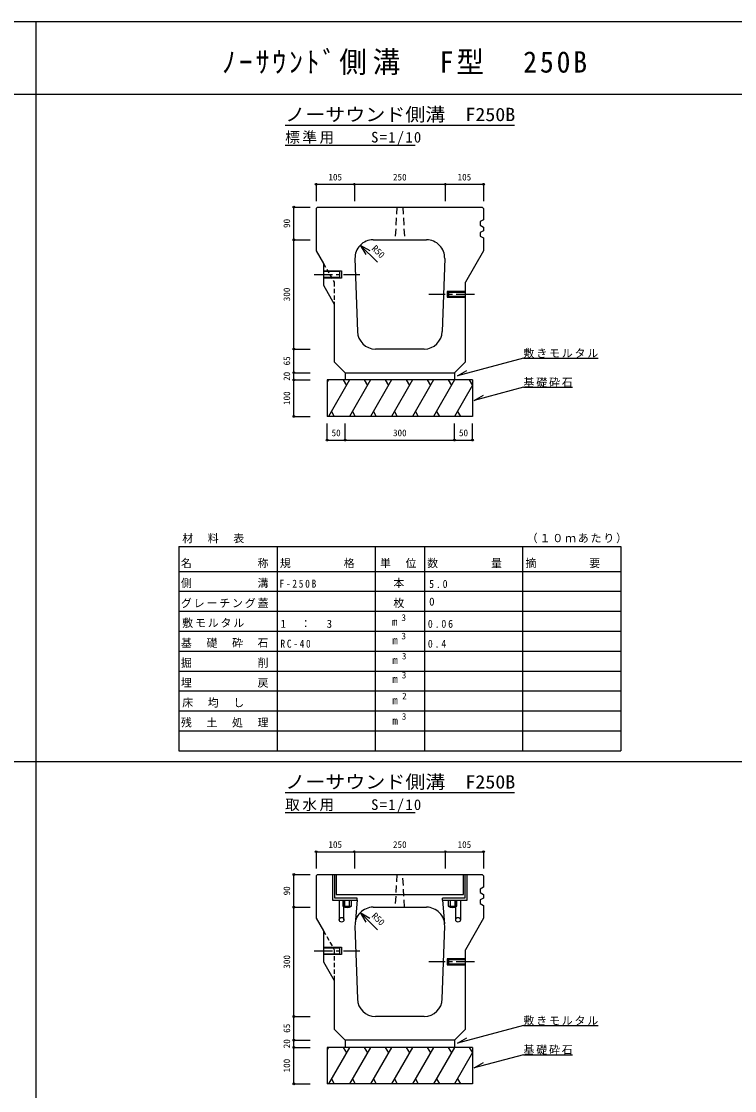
# Model space of a CAD drawing. Units: millimetres at full size, sheet at 1:10. Extents: x -5543 to 2457, y -2748 to 2952.
# Drawn here: x -3583 to -1623, y 15 to 2952 of the extents above; entities that cross this region are included whole.
import ezdxf
from ezdxf.enums import TextEntityAlignment as Align

# ---------------------------------------------------------------- set-up
doc = ezdxf.new("R2010")
doc.units = ezdxf.units.MM
doc.header["$LTSCALE"] = 10
doc.header["$PDMODE"] = 32
doc.header["$PDSIZE"] = 5
for name, pattern in [('CHAIN1', [8, 5, -1, 1, -1]), ('DASHED1', [1.8, 1.2, -0.6]), ('DASHED2', [3, 2, -1]), ('DOUBLE_CHAIN2', [12.8, 9, -1, 0.6, -0.6, 0.6, -1])]:
    doc.linetypes.add(name, pattern=pattern)
doc.layers.add('0-0_通り芯', color=7, linetype='Continuous')
doc.styles.add('ＭＳ ゴシック', font='')
doc.styles.get('ＭＳ ゴシック').set_extended_font_data('MS Gothic')

msp = doc.modelspace()

# ---------------------------------------------------------------- linework, layer by layer
at = {"layer": '0-0_通り芯', "color": 2}
for p, q in [((-5542.58, 2951.85), (2457.42, 2951.85)), ((-3542.58, 2951.85), (-3542.58, -2748.15)), ((-5542.58, 2751.85), (2457.42, 2751.85)), ((-2693.58, 521.52), (-2693.58, 537.52)), ((-2681.58, 537.52), (-2681.58, 521.52)), ((-2403.58, 521.52), (-2403.58, 537.52)), ((-2391.58, 537.52), (-2391.58, 521.52))]:
    msp.add_line(p, q, dxfattribs=at)
at = {"layer": '0-0_通り芯'}
for p, q in [((-2857.58, 2666.85), (-2227.58, 2666.85)), ((-2857.58, 2611.85), (-2500.08, 2611.85)), ((-2202.81, 2026.63), (-2384.32, 1977.99)), ((-2202.81, 2026.63), (-1997.81, 2026.63)), ((-2692.58, 1986.85), (-2692.58, 1966.85)), ((-2392.58, 1986.85), (-2392.58, 1966.85)), ((-2384.32, 1977.99), (-2358.34, 1992.99)), ((-2742.58, 1966.85), (-2742.58, 1866.85)), ((-2342.58, 1966.85), (-2742.58, 1966.85)), ((-2738.53, 1966.85), (-2742.58, 1959.83)), ((-2680.8, 1966.85), (-2738.53, 1866.85)), ((-2698.1, 1966.85), (-2689.45, 1951.86)), ((-2623.06, 1966.85), (-2680.8, 1866.85)), ((-2640.37, 1966.85), (-2631.71, 1951.86)), ((-2565.33, 1966.85), (-2623.06, 1866.85)), ((-2582.63, 1966.85), (-2573.98, 1951.86)), ((-2507.59, 1966.85), (-2565.33, 1866.85)), ((-2524.9, 1966.85), (-2516.24, 1951.86)), ((-2449.86, 1966.85), (-2507.59, 1866.85)), ((-2467.16, 1966.85), (-2458.51, 1951.86)), ((-2392.12, 1966.85), (-2449.86, 1866.85)), ((-2409.43, 1966.85), (-2400.77, 1951.86)), ((-2342.58, 1952.65), (-2392.12, 1866.85)), ((-2351.69, 1966.85), (-2343.04, 1951.86)), ((-2342.58, 1966.85), (-2342.58, 1866.85)), ((-2202.81, 1946.82), (-2067.81, 1946.82)), ((-2730.61, 1880.57), (-2722.69, 1866.85)), ((-2672.88, 1880.57), (-2664.96, 1866.85)), ((-2615.14, 1880.57), (-2607.22, 1866.85)), ((-2557.41, 1880.57), (-2549.49, 1866.85)), ((-2499.67, 1880.57), (-2491.75, 1866.85)), ((-2441.94, 1880.57), (-2434.02, 1866.85)), ((-2384.2, 1880.57), (-2376.28, 1866.85)), ((-2342.58, 1866.85), (-2742.58, 1866.85)), ((-3150.08, 1509.4), (-1935.08, 1509.4)), ((-3150.08, 1509.4), (-3150.08, 1386.28)), ((-2880.08, 1509.4), (-2880.08, 1386.28)), ((-2610.08, 1509.4), (-2610.08, 1386.28)), ((-2475.08, 1509.4), (-2475.08, 1386.28)), ((-2205.08, 1509.4), (-2205.08, 1386.28)), ((-1935.08, 1509.4), (-1935.08, 1386.28)), ((-3150.08, 1441), (-1935.08, 1441)), ((-3150.08, 1386.28), (-1935.08, 1386.28)), ((-3150.08, 1386.28), (-3150.08, 948.52)), ((-2880.08, 1386.28), (-2880.08, 948.52)), ((-2610.08, 1386.28), (-2610.08, 948.52)), ((-2475.08, 1386.28), (-2475.08, 948.52)), ((-2205.08, 1386.28), (-2205.08, 948.52)), ((-1935.08, 1386.28), (-1935.08, 948.52)), ((-3150.08, 1331.56), (-1935.08, 1331.56)), ((-3150.08, 1276.84), (-1935.08, 1276.84)), ((-3150.08, 1222.12), (-1935.08, 1222.12)), ((-3150.08, 1167.4), (-1935.08, 1167.4)), ((-3150.08, 1112.68), (-1935.08, 1112.68)), ((-3150.08, 1057.96), (-1935.08, 1057.96)), ((-3150.08, 1003.24), (-1935.08, 1003.24)), ((-3150.08, 948.52), (-1935.08, 948.52)), ((-3064.58, 948.52), (-2155.58, 948.52)), ((-2857.58, 833.52), (-2227.58, 833.52)), ((-2857.58, 778.52), (-2500.08, 778.52)), ((-2717.58, 608.52), (-2717.58, 553.52)), ((-2367.58, 553.52), (-2367.58, 608.52)), ((-2717.58, 553.52), (-2367.58, 553.52)), ((-2202.81, 193.29), (-2384.32, 144.66)), ((-2202.81, 193.29), (-1997.81, 193.29)), ((-2692.58, 153.52), (-2692.58, 133.52)), ((-2392.58, 153.52), (-2392.58, 133.52)), ((-2384.32, 144.66), (-2358.34, 159.66)), ((-2742.58, 133.52), (-2742.58, 33.52)), ((-2342.58, 133.52), (-2742.58, 133.52)), ((-2738.53, 133.52), (-2742.58, 126.5)), ((-2680.8, 133.52), (-2738.53, 33.52)), ((-2698.1, 133.52), (-2689.45, 118.53)), ((-2623.06, 133.52), (-2680.8, 33.52)), ((-2640.37, 133.52), (-2631.71, 118.53)), ((-2565.33, 133.52), (-2623.06, 33.52)), ((-2582.63, 133.52), (-2573.98, 118.53)), ((-2507.59, 133.52), (-2565.33, 33.52)), ((-2524.9, 133.52), (-2516.24, 118.53)), ((-2449.86, 133.52), (-2507.59, 33.52)), ((-2467.16, 133.52), (-2458.51, 118.53)), ((-2392.12, 133.52), (-2449.86, 33.52)), ((-2409.43, 133.52), (-2400.77, 118.53)), ((-2342.58, 119.32), (-2392.12, 33.52)), ((-2351.69, 133.52), (-2343.04, 118.53)), ((-2342.58, 133.52), (-2342.58, 33.52)), ((-2202.81, 113.49), (-2067.81, 113.49)), ((-2342.58, 33.52), (-2742.58, 33.52)), ((-2730.61, 47.23), (-2722.69, 33.52)), ((-2672.88, 47.23), (-2664.96, 33.52)), ((-2615.14, 47.23), (-2607.22, 33.52)), ((-2557.41, 47.23), (-2549.49, 33.52)), ((-2499.67, 47.23), (-2491.75, 33.52)), ((-2441.94, 47.23), (-2434.02, 33.52)), ((-2384.2, 47.23), (-2376.28, 33.52))]:
    msp.add_line(p, q, dxfattribs=at)
at = {"layer": '0-0_通り芯', "color": 4}
for p, q in [((-2772.58, 2504.37), (-2667.58, 2504.37)), ((-2772.58, 2504.37), (-2772.58, 2457.86)), ((-2667.58, 2504.37), (-2667.58, 2457.86)), ((-2667.58, 2504.37), (-2417.58, 2504.37)), ((-2417.58, 2504.37), (-2417.58, 2457.86)), ((-2417.58, 2504.37), (-2312.58, 2504.37)), ((-2312.58, 2504.37), (-2312.58, 2457.86)), ((-2833.58, 2351.85), (-2833.58, 2441.85)), ((-2833.58, 2441.85), (-2788.58, 2441.85)), ((-2833.58, 2051.85), (-2833.58, 2351.85)), ((-2833.58, 2351.85), (-2788.58, 2351.85)), ((-2651.24, 2337.2), (-2625.26, 2322.2)), ((-2651.24, 2337.2), (-2636.24, 2311.22)), ((-2604.24, 2290.2), (-2651.24, 2337.2)), ((-2833.58, 1986.85), (-2833.58, 2051.85)), ((-2833.58, 2051.85), (-2788.58, 2051.85)), ((-2833.58, 1966.85), (-2833.58, 1986.85)), ((-2833.58, 1986.85), (-2788.58, 1986.85)), ((-2833.58, 1866.85), (-2833.58, 1966.85)), ((-2833.58, 1966.85), (-2788.58, 1966.85)), ((-2833.58, 1866.85), (-2788.58, 1866.85)), ((-2742.58, 1801.85), (-2742.58, 1846.85)), ((-2692.58, 1801.85), (-2692.58, 1846.85)), ((-2392.58, 1801.85), (-2392.58, 1846.85)), ((-2342.58, 1801.85), (-2342.58, 1846.85)), ((-2742.58, 1801.85), (-2692.58, 1801.85)), ((-2692.58, 1801.85), (-2392.58, 1801.85)), ((-2392.58, 1801.85), (-2342.58, 1801.85)), ((-5542.58, 918.52), (2457.42, 918.52)), ((-2772.58, 671.03), (-2667.58, 671.03)), ((-2772.58, 671.03), (-2772.58, 624.53)), ((-2667.58, 671.03), (-2667.58, 624.53)), ((-2667.58, 671.03), (-2417.58, 671.03)), ((-2417.58, 671.03), (-2417.58, 624.53)), ((-2417.58, 671.03), (-2312.58, 671.03)), ((-2312.58, 671.03), (-2312.58, 624.53)), ((-2833.58, 518.52), (-2833.58, 608.52)), ((-2833.58, 608.52), (-2788.58, 608.52)), ((-2721.58, 543.52), (-2721.58, 608.52)), ((-2363.58, 608.52), (-2363.58, 543.52)), ((-2357.58, 537.52), (-2357.58, 608.52)), ((-2659.58, 543.52), (-2721.58, 543.52)), ((-2709.08, 537.52), (-2709.08, 484.02)), ((-2696.08, 484.02), (-2696.08, 537.52)), ((-2659.58, 537.52), (-2659.58, 543.52)), ((-2363.58, 543.52), (-2425.58, 543.52)), ((-2425.58, 537.52), (-2425.58, 543.52)), ((-2425.58, 537.52), (-2357.58, 537.52)), ((-2389.08, 484.02), (-2389.08, 537.52)), ((-2376.08, 537.52), (-2376.08, 484.02)), ((-2833.58, 218.52), (-2833.58, 518.52)), ((-2833.58, 518.52), (-2788.58, 518.52)), ((-2651.24, 503.87), (-2625.26, 488.87)), ((-2651.24, 503.87), (-2636.24, 477.89)), ((-2604.24, 456.86), (-2651.24, 503.87)), ((-2833.58, 153.52), (-2833.58, 218.52)), ((-2833.58, 218.52), (-2788.58, 218.52)), ((-2833.58, 133.52), (-2833.58, 153.52)), ((-2833.58, 153.52), (-2788.58, 153.52)), ((-2833.58, 33.52), (-2833.58, 133.52)), ((-2833.58, 133.52), (-2788.58, 133.52)), ((-2833.58, 33.52), (-2788.58, 33.52))]:
    msp.add_line(p, q, dxfattribs=at)
at = {"layer": '0-0_通り芯', "color": 3}
for p, q in [((-2772.58, 2437.85), (-2768.58, 2441.85)), ((-2772.58, 2437.85), (-2772.58, 2321.85)), ((-2768.58, 2441.85), (-2316.58, 2441.85)), ((-2312.58, 2437.85), (-2316.58, 2441.85)), ((-2312.58, 2437.85), (-2312.58, 2406.85)), ((-2312.58, 2386.85), (-2312.58, 2376.85)), ((-2615.89, 2351.85), (-2469.28, 2351.85)), ((-2312.58, 2356.85), (-2312.58, 2321.85)), ((-2772.58, 2321.85), (-2752.58, 2287.21)), ((-2312.58, 2321.85), (-2362.58, 2235.25)), ((-2665.86, 2300.18), (-2659.19, 2100.18)), ((-2419.3, 2300.18), (-2425.97, 2100.18)), ((-2752.58, 2287.21), (-2752.58, 2227.21)), ((-2752.58, 2227.21), (-2722.58, 2175.25)), ((-2722.58, 2175.25), (-2722.58, 2016.85)), ((-2475.94, 2051.85), (-2609.22, 2051.85)), ((-2692.58, 1986.85), (-2722.58, 2016.85)), ((-2772.58, 604.52), (-2768.58, 608.52)), ((-2768.58, 608.52), (-2316.58, 608.52)), ((-2312.58, 604.52), (-2316.58, 608.52)), ((-2312.58, 604.52), (-2312.58, 573.52)), ((-2659.58, 537.52), (-2665.66, 473.23)), ((-2425.58, 537.52), (-2419.5, 473.23)), ((-2312.58, 553.52), (-2312.58, 543.52)), ((-2615.89, 518.52), (-2469.28, 518.52)), ((-2312.58, 488.52), (-2362.58, 401.91)), ((-2752.58, 453.87), (-2752.58, 368.87)), ((-2665.86, 466.85), (-2659.19, 266.85)), ((-2425.97, 266.85), (-2419.3, 466.85)), ((-2362.58, 183.52), (-2362.58, 401.91)), ((-2752.58, 368.87), (-2722.58, 316.91)), ((-2722.58, 316.91), (-2722.58, 183.52)), ((-2475.94, 218.52), (-2609.22, 218.52)), ((-2692.58, 153.52), (-2722.58, 183.52)), ((-2392.58, 153.52), (-2362.58, 183.52)), ((-2392.58, 153.52), (-2692.58, 153.52))]:
    msp.add_line(p, q, dxfattribs=at)
at = {"layer": '0-0_通り芯', "color": 3, "linetype": 'DASHED2'}
for p, q in [((-2550.58, 2441.85), (-2555.58, 2351.85)), ((-2534.58, 2441.85), (-2529.58, 2351.85)), ((-2550.58, 608.52), (-2555.58, 518.52)), ((-2529.58, 518.52), (-2534.58, 608.52))]:
    msp.add_line(p, q, dxfattribs=at)
at = {"layer": '0-0_通り芯', "color": 3, "linetype": 'DASHED1'}
for p, q in [((-2752.58, 2287.21), (-2722.58, 2235.25)), ((-2722.58, 2235.25), (-2722.58, 2175.25)), ((-2752.58, 453.87), (-2722.58, 401.91)), ((-2722.58, 401.91), (-2722.58, 316.91))]:
    msp.add_line(p, q, dxfattribs=at)
at = {"layer": '0-0_通り芯', "linetype": 'CHAIN1'}
for p, q in [((-2777.58, 2256.85), (-2652.58, 2256.85)), ((-2337.58, 2201.85), (-2462.58, 2201.85)), ((-2777.58, 398.52), (-2652.58, 398.52)), ((-2337.58, 368.52), (-2462.58, 368.52))]:
    msp.add_line(p, q, dxfattribs=at)
at = {"layer": '0-0_通り芯', "color": 4, "linetype": 'DOUBLE_CHAIN2'}
msp.add_line((-5542.58, 918.52), (2457.42, 918.52), dxfattribs=at)
at = {"layer": '0-0_通り芯', "color": 3}
for points in [[(-2312.58, 2406.85), (-2321.58, 2401.85), (-2321.58, 2391.85), (-2312.58, 2386.85)], [(-2312.58, 2376.85), (-2321.58, 2371.85), (-2321.58, 2361.85), (-2312.58, 2356.85)], [(-2692.58, 1986.85), (-2392.58, 1986.85), (-2362.58, 2016.85), (-2362.58, 2235.25)], [(-2772.58, 604.52), (-2772.58, 488.52), (-2752.58, 453.87)], [(-2312.58, 573.52), (-2321.58, 568.52), (-2321.58, 558.52), (-2312.58, 553.52)], [(-2312.58, 543.52), (-2321.58, 538.52), (-2321.58, 528.52), (-2312.58, 523.52), (-2312.58, 488.52)]]:
    msp.add_lwpolyline(points, dxfattribs=at)
at = {"layer": '0-0_通り芯'}
for points in [[(-2752.58, 2266.85), (-2702.58, 2266.85), (-2702.58, 2246.85), (-2752.58, 2246.85)], [(-2752.58, 2248.85), (-2707.58, 2248.85), (-2707.58, 2264.85), (-2752.58, 2264.85)], [(-2362.58, 2209.85), (-2412.58, 2209.85), (-2412.58, 2193.85), (-2362.58, 2193.85)], [(-2362.58, 2195.85), (-2407.58, 2195.85), (-2407.58, 2207.85), (-2362.58, 2207.85)], [(-2202.81, 1946.82), (-2338.69, 1910.41), (-2312.71, 1925.41)], [(-2752.58, 408.52), (-2702.58, 408.52), (-2702.58, 388.52), (-2752.58, 388.52)], [(-2752.58, 390.52), (-2707.58, 390.52), (-2707.58, 406.52), (-2752.58, 406.52)], [(-2362.58, 376.52), (-2412.58, 376.52), (-2412.58, 360.52), (-2362.58, 360.52)], [(-2362.58, 362.52), (-2407.58, 362.52), (-2407.58, 374.52), (-2362.58, 374.52)], [(-2202.81, 113.49), (-2338.69, 77.08), (-2312.71, 92.08)]]:
    msp.add_lwpolyline(points, dxfattribs=at)
at = {"layer": '0-0_通り芯', "color": 4}
msp.add_lwpolyline([(-2727.58, 608.52), (-2727.58, 537.52), (-2659.58, 537.52)], dxfattribs=at)
at = {"layer": '0-0_通り芯', "color": 2}
for points in [[(-2699.58, 537.52), (-2699.58, 521.52), (-2675.58, 521.52), (-2675.58, 537.52)], [(-2409.58, 537.52), (-2409.58, 521.52), (-2385.58, 521.52), (-2385.58, 537.52)]]:
    msp.add_lwpolyline(points, dxfattribs=at)
at = {"layer": '0-0_通り芯', "color": 4}
for centre in [(-2702.58, 484.02), (-2382.58, 484.02)]:
    msp.add_circle(centre, 6.5, dxfattribs=at)
at = {"layer": '0-0_通り芯', "color": 3}
for centre, start, end in [((-2615.89, 2301.85), 90, 181.90915), ((-2469.28, 2301.85), 358.09085, 90), ((-2609.22, 2101.85), 181.90915, 270), ((-2475.94, 2101.85), 270, 358.09085), ((-2615.89, 468.52), 90, 181.90915), ((-2469.28, 468.52), 358.09085, 90), ((-2609.22, 268.52), 181.90915, 270), ((-2475.94, 268.52), 270, 358.09085)]:
    msp.add_arc(centre, 50, start, end, dxfattribs=at)
at = {"layer": '0-0_通り芯', "color": 2}
for centre in [(-2687.58, 537.52), (-2397.58, 537.52)]:
    msp.add_arc(centre, 20, 233.1301, 306.8699, dxfattribs=at)
at = {"layer": '0-0_通り芯', "color": 4}
for p in [(-2772.58, 2504.37), (-2667.58, 2504.37), (-2417.58, 2504.37), (-2312.58, 2504.37), (-2833.58, 2441.85), (-2833.58, 2351.85), (-2833.58, 2051.85), (-2833.58, 1986.85), (-2833.58, 1966.85), (-2833.58, 1866.85), (-2742.58, 1801.85), (-2692.58, 1801.85), (-2392.58, 1801.85), (-2342.58, 1801.85), (-2772.58, 671.03), (-2667.58, 671.03), (-2417.58, 671.03), (-2312.58, 671.03), (-2833.58, 608.52), (-2833.58, 518.52), (-2833.58, 218.52), (-2833.58, 153.52), (-2833.58, 133.52), (-2833.58, 33.52)]:
    msp.add_point(p, dxfattribs=at)

# ---------------------------------------------------------------- texts
at = {"layer": '0-0_通り芯', "color": 3, "style": 'ＭＳ ゴシック', "width": 1.1}
for p in [(-2857.58, 2666.85), (-2857.58, 833.52)]:
    msp.add_text('ノーサウンド側溝\u3000F250B', height=36.66, dxfattribs=at).set_placement(p, align=Align.BOTTOM_LEFT)
at = {"layer": '0-0_通り芯', "color": 4, "style": 'ＭＳ ゴシック'}
for s, p in [('105', (-2738.83, 2509.37)), ('250', (-2561.33, 2509.37)), ('105', (-2383.83, 2509.37)), ('50', (-2730.08, 1806.85)), ('300', (-2561.33, 1806.85)), ('50', (-2380.08, 1806.85)), ('3', (-2538.06, 1299.46)), ('3', (-2538.06, 1248.84)), ('3', (-2536.89, 1193.78)), ('3', (-2537.16, 1141.52)), ('2', (-2536.26, 1084)), ('3', (-2537.16, 1027.91)), ('105', (-2738.83, 676.03)), ('250', (-2561.33, 676.03)), ('105', (-2383.83, 676.03))]:
    msp.add_text(s, height=18.33, dxfattribs=at).set_placement(p, align=Align.BOTTOM_LEFT)
for s, rotation, p in [('90', 90, (-2838.58, 2384.35)), ('R50', 315, (-2625.26, 2322.2)), ('300', 90, (-2838.58, 2183.1)), ('65', 90, (-2838.58, 2006.85)), ('20', 90, (-2838.58, 1964.35)), ('100', 90, (-2838.58, 1898.1)), ('90', 90, (-2838.58, 551.02)), ('R50', 315, (-2625.26, 488.87)), ('300', 90, (-2838.58, 349.77)), ('65', 90, (-2838.58, 173.52)), ('20', 90, (-2838.58, 131.02)), ('100', 90, (-2838.58, 64.77))]:
    msp.add_text(s, height=18.33, rotation=rotation, dxfattribs=at).set_placement(p, align=Align.BOTTOM_LEFT)
at = {"layer": '0-0_通り芯', "style": 'ＭＳ ゴシック'}
for s, p in [('0', (-2462.08, 1340.5)), ('m', (-2564.16, 1285.09)), ('m', (-2563.26, 1234.48)), ('m', (-2563.26, 1179.76)), ('m', (-2563.26, 1127.77)), ('m', (-2563.17, 1069.63)), ('m', (-2562.99, 1013.54))]:
    msp.add_text(s, height=21.99, dxfattribs=at).set_placement(p, align=Align.BOTTOM_LEFT)
at = {"layer": '0-0_通り芯', "color": 2, "insert": (-3030.94, 2804.64), "char_height": 58.65, "attachment_point": 7, "style": 'ＭＳ ゴシック'}
msp.add_mtext('\\T1.21;\\W0.95;ﾉｰｻｳﾝﾄﾞ側溝\u3000F型\u3000250B', dxfattribs=at)
at = {"layer": '0-0_通り芯', "attachment_point": 7, "style": 'ＭＳ ゴシック'}
for s, insert, char_height in [('\\T1.18;標準用\u3000\u3000S=1/10', (-2857.58, 2611.85), 29.33), ('\\T1.17;敷きモルタル', (-2202.81, 2026.63), 21.99), ('\\T1.17;基礎砕石', (-2202.81, 1946.82), 21.99), ('\\T1.17;材\u3000料\u3000表', (-3140.58, 1518.34), 21.99), ('\\T1.17;（１０ｍあたり）', (-2193.83, 1518.34), 21.99), ('\\T1.17;名\u3000\u3000\u3000\u3000\u3000称', (-3144.08, 1449.94), 21.99), ('\\T1.17;規\u3000\u3000\u3000\u3000格', (-2872.33, 1449.94), 21.99), ('\\T1.17;単\u3000位', (-2597.08, 1449.94), 21.99), ('\\T1.17;数\u3000\u3000\u3000\u3000量', (-2467.33, 1449.94), 21.99), ('\\T1.17;摘\u3000\u3000\u3000\u3000要', (-2197.33, 1449.94), 21.99), ('\\T1.17;側\u3000\u3000\u3000\u3000\u3000溝', (-3144.08, 1395.22), 21.99), ('\\T1.39;\\W0.85;F-250B', (-2873.33, 1396.01), 21.99), ('\\T1.17;\u3000本', (-2595.33, 1395.22), 21.99), ('\\T1.38;\\W0.9;5.0', (-2462.08, 1395.22), 21.99), ('\\T1.17;グレーチング蓋', (-3144.08, 1340.5), 21.99), ('\\T1.17;\u3000枚', (-2595.33, 1340.5), 21.99), ('\\T1.17;敷モルタル', (-3140.58, 1285.78), 21.99), ('\\T1.21;1\u3000：\u30003', (-2870.58, 1285.78), 21.99), ('\\T1.38;\\W0.9;0.06', (-2465.58, 1285.78), 21.99), ('\\T1.17;基\u3000礎\u3000砕\u3000石', (-3144.08, 1231.06), 21.99), ('\\T1.38;\\W0.85;RC-40', (-2870.58, 1231.06), 21.99), ('\\T1.38;\\W0.9;0.4', (-2465.58, 1231.06), 21.99), ('\\T1.17;掘\u3000\u3000\u3000\u3000\u3000削', (-3144.08, 1176.34), 21.99), ('\\T1.17;埋\u3000\u3000\u3000\u3000\u3000戻', (-3144.08, 1121.62), 21.99), ('\\T1.17;床\u3000均\u3000し', (-3140.58, 1066.9), 21.99), ('\\T1.17;残\u3000土\u3000処\u3000理', (-3144.08, 1012.18), 21.99), ('\\T1.18;取水用\u3000\u3000S=1/10', (-2857.58, 778.52), 29.33), ('\\T1.17;敷きモルタル', (-2202.81, 193.29), 21.99), ('\\T1.17;基礎砕石', (-2202.81, 113.49), 21.99)]:
    msp.add_mtext(s, dxfattribs=dict(at, insert=insert, char_height=char_height))

doc.saveas('drawing.dxf')
